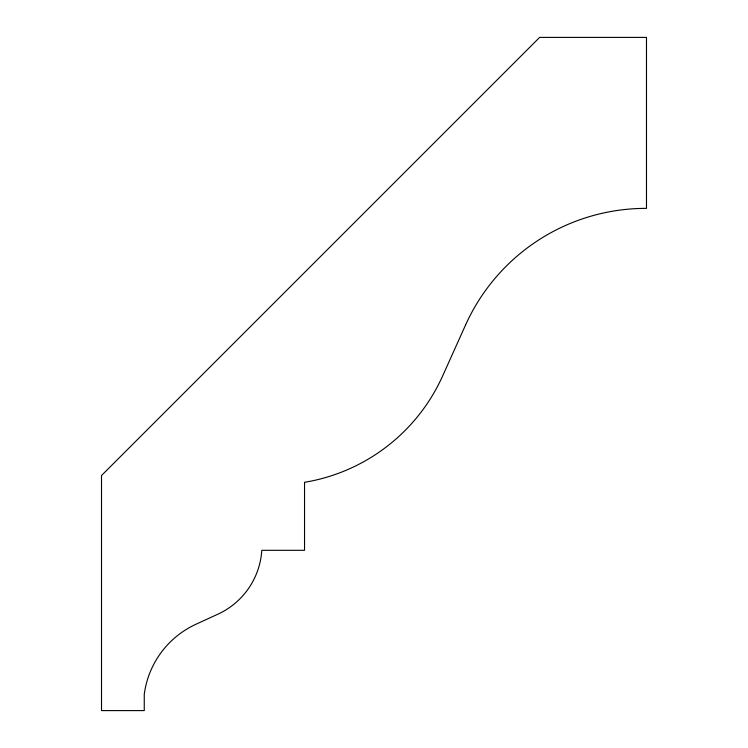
<?xml version="1.0" encoding="UTF-8"?>
<svg xmlns="http://www.w3.org/2000/svg" width="748" height="748" viewBox="0 0 748 748"><rect width="100%" height="100%" fill="white"/><g stroke="black" fill="none" stroke-linecap="round" stroke-linejoin="round"><path stroke-width="1.12" d="M465.555 325.025L442.61 376.01A184.541 184.541 0 0 1 304.539 482.31L304.539 550.313L261.8 550.313A75.585 75.585 0 0 1 217.874 614.192L196.041 624.206A90.143 90.143 0 0 0 144.261 694.275L144.261 710.6L101.513 710.6L101.513 475.513L539.626 37.4L646.487 37.4L646.487 208.374A197.874 197.874 0 0 0 465.555 325.025"/></g></svg>
